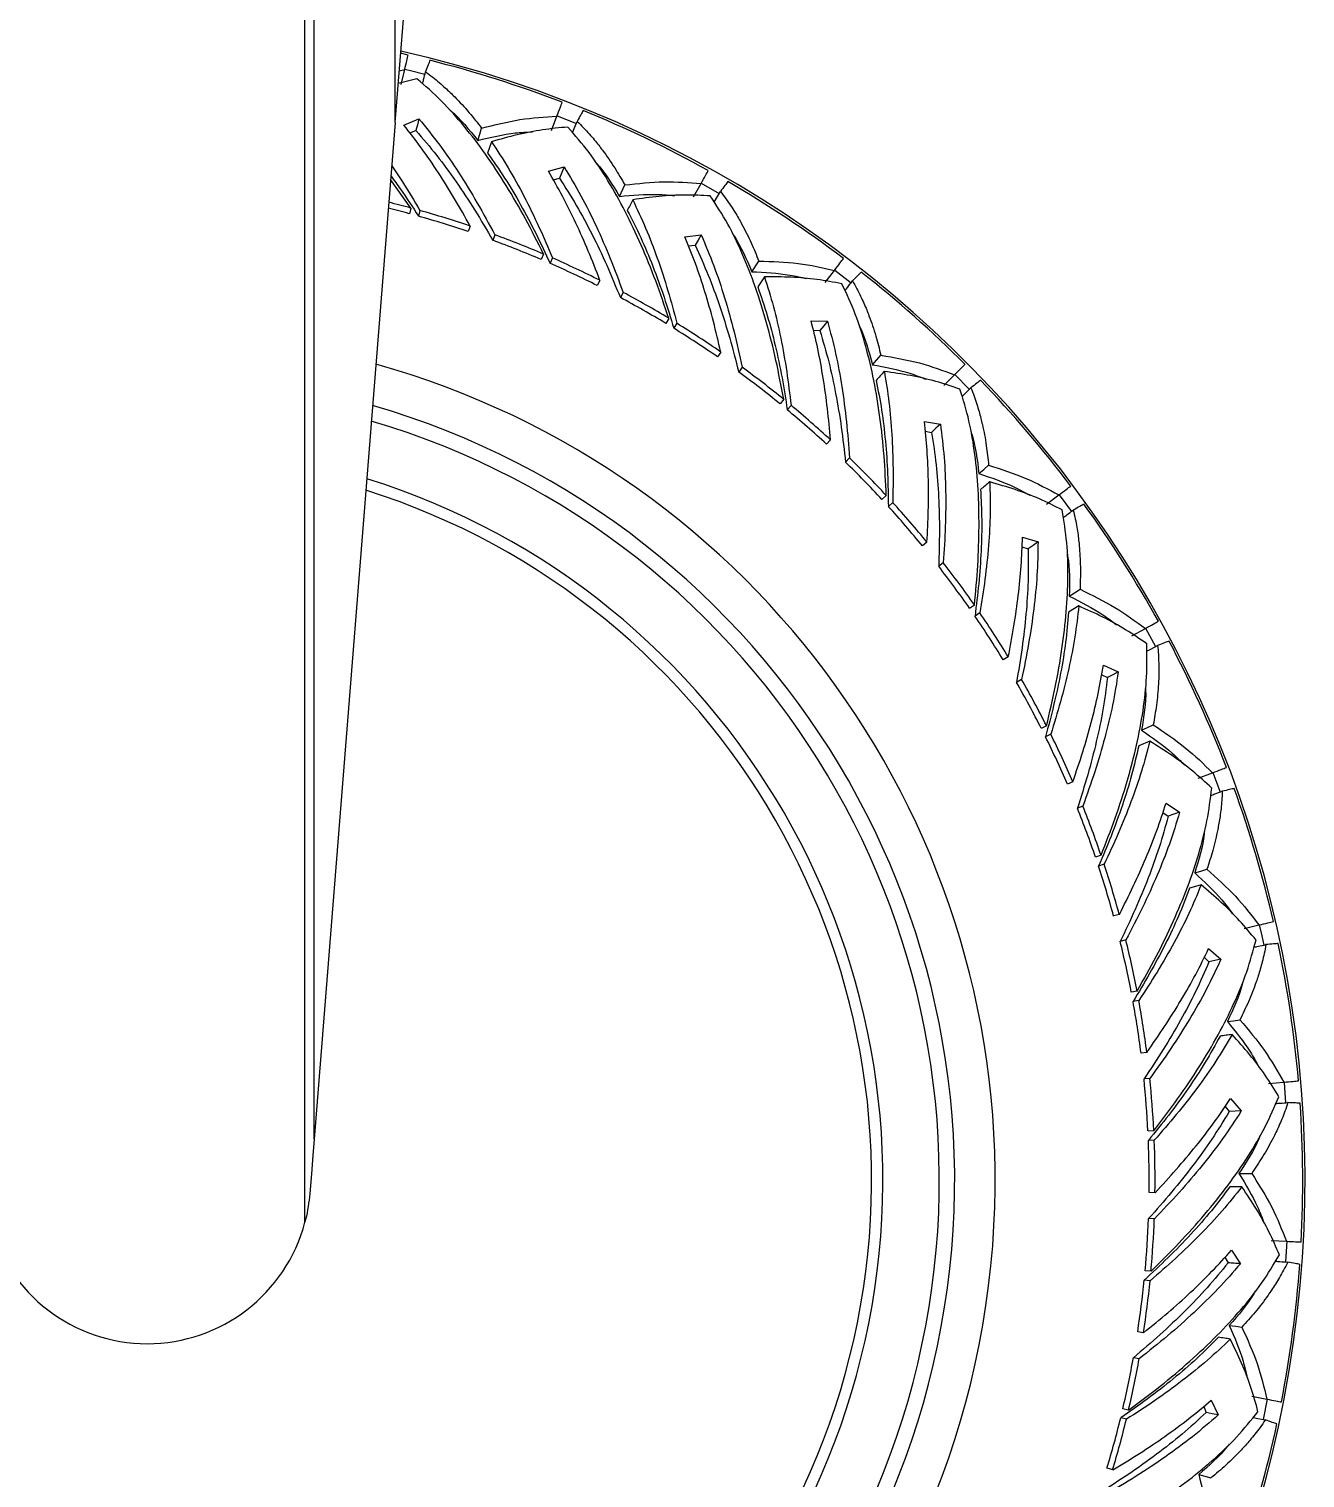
# Model space of a CAD drawing. Header units: millimetres. Extents: x 0 to 597, y 0 to 420.
# Drawn here: x 330.7 to 343.74, y 248.71 to 263.53 of the extents above; entities that cross this region are included whole.
import ezdxf

# ---------------------------------------------------------------- set-up
doc = ezdxf.new("R2010")
doc.units = ezdxf.units.MM

msp = doc.modelspace()

# ---------------------------------------------------------------- linework, layer by layer
at = {"color": 7, "linetype": 'Continuous', "lineweight": 25}
for p, q in [((333.519, 251.329), (333.519, 265.421)), ((333.613, 252.179), (333.613, 265.421)), ((334.441, 262.571), (334.441, 265.421)), ((334.441, 262.571), (334.535, 263.755)), ((334.573, 263.261), (334.497, 263.279)), ((334.483, 263.099), (334.539, 263.113)), ((334.504, 262.961), (334.539, 263.113)), ((334.664, 263.018), (334.473, 262.969)), ((336.038, 262.49), (336.094, 262.636)), ((336.096, 262.639), (336.293, 262.561)), ((334.441, 262.571), (333.613, 252.179)), ((334.53, 262.545), (334.684, 262.61)), ((334.591, 262.465), (334.653, 262.489)), ((336.007, 262.075), (336.168, 262.118)), ((334.601, 261.697), (334.395, 261.99)), ((336.056, 261.987), (336.12, 262.003)), ((336.733, 261.816), (336.789, 261.933)), ((337.492, 261.811), (337.568, 261.947)), ((337.57, 261.951), (337.754, 261.846)), ((334.601, 261.697), (334.586, 261.639)), ((334.695, 261.671), (334.679, 261.614)), ((335.208, 261.513), (335.188, 261.456)), ((335.46, 261.423), (335.44, 261.367)), ((337.403, 261.404), (337.568, 261.424)), ((337.44, 261.31), (337.506, 261.317)), ((335.959, 261.225), (335.935, 261.17)), ((336.048, 261.187), (336.024, 261.132)), ((338.086, 261.046), (338.158, 261.155)), ((338.837, 260.936), (338.931, 261.06)), ((338.934, 261.063), (339.102, 260.934)), ((336.533, 260.958), (336.507, 260.905)), ((336.772, 260.835), (336.743, 260.782)), ((337.238, 260.569), (337.207, 260.518)), ((337.321, 260.519), (337.289, 260.468)), ((338.692, 260.545), (338.859, 260.542)), ((338.716, 260.448), (338.782, 260.444)), ((337.769, 260.225), (337.735, 260.176)), ((339.319, 260.096), (339.405, 260.193)), ((337.988, 260.07), (337.953, 260.021)), ((340.048, 259.882), (340.158, 259.992)), ((340.161, 259.995), (340.309, 259.844)), ((338.413, 259.742), (338.375, 259.695)), ((338.488, 259.68), (338.449, 259.634)), ((339.85, 259.515), (340.014, 259.489)), ((339.859, 259.415), (339.924, 259.403)), ((338.891, 259.327), (338.851, 259.283)), ((339.086, 259.142), (339.044, 259.099)), ((339.461, 258.759), (339.417, 258.718)), ((339.527, 258.687), (339.482, 258.647)), ((341.099, 258.67), (341.224, 258.764)), ((341.227, 258.766), (341.353, 258.596)), ((339.877, 258.281), (339.831, 258.243)), ((340.848, 258.234), (340.911, 258.213)), ((340.853, 258.334), (341.012, 258.285)), ((340.044, 258.071), (339.997, 258.035)), ((340.362, 257.639), (340.313, 257.605)), ((341.429, 257.629), (341.324, 257.565)), ((340.417, 257.559), (340.368, 257.526)), ((341.972, 257.323), (342.109, 257.399)), ((342.112, 257.401), (342.213, 257.214)), ((340.708, 257.108), (340.657, 257.077)), ((341.681, 257.025), (341.832, 256.955)), ((340.844, 256.878), (340.792, 256.848)), ((341.663, 256.927), (341.722, 256.897)), ((341.099, 256.405), (341.045, 256.378)), ((341.142, 256.319), (341.089, 256.292)), ((342.154, 256.247), (342.041, 256.198)), ((341.367, 255.832), (341.312, 255.808)), ((342.65, 255.868), (342.795, 255.924)), ((341.47, 255.584), (341.415, 255.562)), ((342.32, 255.614), (342.459, 255.523)), ((342.288, 255.519), (342.342, 255.481)), ((341.657, 255.081), (341.6, 255.062)), ((341.688, 254.989), (341.631, 254.97)), ((341.843, 254.475), (341.785, 254.46)), ((343.118, 254.333), (343.27, 254.368)), ((341.91, 254.216), (341.852, 254.201)), ((342.755, 254.127), (342.881, 254.018)), ((342.711, 254.038), (342.759, 253.993)), ((342.025, 253.692), (341.966, 253.68)), ((342.043, 253.596), (341.984, 253.586)), ((342.125, 253.066), (342.065, 253.059)), ((342.155, 252.8), (342.096, 252.794)), ((343.367, 252.748), (343.523, 252.762)), ((342.98, 252.594), (343.089, 252.468)), ((342.923, 252.512), (342.965, 252.46)), ((342.196, 252.265), (342.136, 252.262)), ((342.2, 252.168), (342.14, 252.165)), ((343.066, 251.828), (343.196, 251.829)), ((343.095, 251.691), (342.972, 251.692)), ((342.208, 251.631), (342.148, 251.632)), ((342.201, 251.363), (342.141, 251.366)), ((343.394, 251.144), (343.55, 251.135)), ((343.554, 251.135), (343.541, 250.923)), ((342.921, 250.971), (342.956, 250.915)), ((342.989, 251.045), (343.08, 250.905)), ((342.167, 250.828), (342.107, 250.833)), ((342.158, 250.731), (342.098, 250.737)), ((342.09, 250.199), (342.031, 250.208)), ((342.046, 249.934), (341.988, 249.945)), ((342.783, 249.51), (342.853, 249.359)), ((343.197, 249.551), (343.351, 249.521)), ((343.354, 249.52), (343.312, 249.313)), ((341.915, 249.315), (341.857, 249.329)), ((341.938, 249.409), (341.88, 249.423)), ((342.705, 249.446), (342.731, 249.385)), ((341.775, 248.797), (341.717, 248.814))]:
    msp.add_line(p, q, dxfattribs=at)
at = {"color": 7, "linetype": 'Continuous', "lineweight": 25, "flags": 128}
for points in [[(334.54, 263.116), (334.597, 263.103), (334.746, 263.067)], [(334.684, 262.61), (334.669, 262.549), (334.653, 262.489)], [(335.285, 262.389), (335.305, 262.451), (335.325, 262.513)], [(336.254, 262.466), (336.272, 262.51), (336.301, 262.583)], [(335.425, 262.375), (335.406, 262.317), (335.386, 262.258)], [(336.168, 262.118), (336.144, 262.06), (336.12, 262.003)], [(337.702, 261.757), (337.726, 261.797), (337.766, 261.866)], [(337.568, 261.424), (337.537, 261.37), (337.506, 261.317)], [(338.216, 260.994), (338.181, 260.943), (338.147, 260.892)], [(338.859, 260.542), (338.821, 260.493), (338.782, 260.444)], [(340.235, 259.772), (340.269, 259.805), (340.326, 259.86)], [(340.014, 259.489), (339.969, 259.446), (339.924, 259.403)], [(340.408, 258.983), (340.457, 259.025), (340.507, 259.068)], [(341.012, 258.285), (340.961, 258.249), (340.911, 258.213)], [(341.331, 257.73), (341.386, 257.765), (341.441, 257.8)], [(342.122, 257.166), (342.164, 257.188), (342.234, 257.225)], [(341.832, 256.955), (341.777, 256.926), (341.722, 256.897)], [(342.071, 256.36), (342.13, 256.387), (342.19, 256.414)], [(342.799, 255.926), (342.86, 255.762), (342.873, 255.727)], [(342.459, 255.523), (342.401, 255.502), (342.342, 255.481)], [(342.613, 254.901), (342.676, 254.919), (342.738, 254.938)], [(342.679, 254.777), (342.62, 254.761), (342.561, 254.744)], [(343.273, 254.369), (343.299, 254.256), (343.319, 254.162)], [(342.881, 254.018), (342.82, 254.005), (342.759, 253.993)], [(342.947, 253.38), (343.011, 253.39), (343.076, 253.399)], [(343.527, 252.762), (343.532, 252.704), (343.543, 252.551)], [(343.089, 252.468), (343.027, 252.464), (342.965, 252.46)], [(333.613, 252.179), (333.6, 252.01), (333.585, 251.824), (333.569, 251.622)], [(342.967, 250.275), (343.032, 250.266), (343.096, 250.257)], [(342.853, 249.359), (342.792, 249.372), (342.731, 249.385)], [(343.211, 249.334), (343.257, 249.324), (343.334, 249.308)], [(342.654, 248.75), (342.716, 248.732), (342.779, 248.715)]]:
    msp.add_lwpolyline(points, dxfattribs=at)
at = {"color": 7, "linetype": 'Continuous', "lineweight": 25}
for radius, start, end in [(11.833, 176.9553, 77.3499), (11.811, 68.9553, 75.8443), (11.811, 60.9553, 67.8443), (11.811, 52.9553, 59.8443), (10.301, 74.8395, 76.1355), (10.241, 74.8395, 76.0806), (10.241, 71.3153, 74.2991), (10.301, 71.3153, 74.2991), (10.241, 66.8395, 69.8234), (10.301, 66.8395, 69.8234), (10.301, 63.3153, 66.2991), (10.241, 63.3153, 66.2991), (11.811, 44.9553, 51.8443), (10.241, 58.8395, 61.8234), (10.301, 58.8395, 61.8234), (10.241, 55.3153, 58.2991), (10.301, 55.3153, 58.2991), (8.667, 105.6409, 356.9553), (8.667, 356.9553, 74.3591), (10.241, 50.8395, 53.8234), (10.301, 50.8395, 53.8234), (11.811, 36.9553, 43.8443), (8.252, 176.9553, 73.794), (10.301, 47.3153, 50.2991), (10.241, 47.3153, 50.2991), (8.095, 176.9553, 73.565), (10.241, 42.8395, 45.8234), (10.301, 42.8395, 45.8234), (7.518, 176.9553, 72.6384), (7.403, 176.9553, 72.4351), (10.241, 39.3153, 42.2991), (10.301, 39.3153, 42.2991), (11.811, 28.9553, 35.8443), (10.301, 34.8395, 37.8234), (10.241, 34.8395, 37.8234), (10.241, 31.3153, 34.2991), (10.301, 31.3153, 34.2991), (11.811, 20.9553, 27.8443), (10.301, 26.8395, 29.8234), (10.241, 26.8395, 29.8234), (10.241, 23.3153, 26.2991), (10.301, 23.3153, 26.2991), (11.811, 12.9553, 19.8443), (10.241, 18.8395, 21.8234), (10.301, 18.8395, 21.8234), (10.241, 15.3153, 18.2991), (10.301, 15.3153, 18.2991), (10.241, 10.8395, 13.8234), (10.301, 10.8395, 13.8234), (11.811, 4.9553, 11.8443), (10.301, 7.3153, 10.2991), (10.241, 7.3153, 10.2991), (10.241, 2.8395, 5.8234), (10.301, 2.8395, 5.8234), (11.811, 356.9553, 3.8443), (10.241, 359.3153, 2.2991), (10.301, 359.3153, 2.2991), (1.667, 194.7911, 345.2089), (10.241, 354.8395, 357.8234), (10.301, 354.8395, 357.8234), (11.811, 348.9553, 355.8443), (10.241, 351.3153, 354.2991), (10.301, 351.3153, 354.2991), (10.241, 346.8395, 349.8234), (10.301, 346.8395, 349.8234), (10.241, 343.3153, 346.2991), (10.301, 343.3153, 346.2991), (11.811, 340.9553, 347.8443)]:
    msp.add_arc((331.907, 251.755), radius, start, end, dxfattribs=at)
for points, knots in [([(334.539, 263.113), (334.547, 263.146), (334.562, 263.211), (334.57, 263.245), (334.573, 263.261)], [0, 0, 0, 0, 0.498256, 1, 1, 1, 1]), ([(334.721, 262.967), (334.725, 262.982), (334.735, 263.023), (334.745, 263.063), (334.752, 263.089)], [0, 0, 0, 0, 0.372277, 1, 1, 1, 1]), ([(334.796, 263.207), (334.791, 263.194), (334.781, 263.166), (334.761, 263.115), (334.752, 263.089)], [0, 0, 0, 0, 0.500367, 1, 1, 1, 1]), ([(334.752, 263.089), (334.776, 263.071), (334.824, 263.036), (334.89, 262.981), (334.949, 262.929), (335.002, 262.88), (335.086, 262.798), (335.194, 262.68), (335.283, 262.567), (335.325, 262.513)], [0, 0, 0, 0, 0.120103, 0.230145, 0.330171, 0.420241, 0.5004, 0.764722, 1, 1, 1, 1]), ([(335.959, 261.225), (335.898, 261.347), (335.775, 261.59), (335.577, 261.932), (335.368, 262.25), (335.148, 262.538), (334.915, 262.801), (334.749, 262.945), (334.664, 263.018)], [0, 0, 0, 0, 0.166039, 0.333055, 0.499182, 0.663302, 0.828993, 1, 1, 1, 1]), ([(334.987, 262.711), (334.994, 262.705), (335.102, 262.618), (335.197, 262.499), (335.285, 262.389)], [0, 0, 0, 0, 0.073594, 1, 1, 1, 1]), ([(335.325, 262.513), (335.457, 262.547), (335.721, 262.614), (335.97, 262.629), (336.094, 262.636)], [0, 0, 0, 0, 0.499576, 1, 1, 1, 1]), ([(336.094, 262.636), (336.106, 262.667), (336.131, 262.73), (336.143, 262.762), (336.149, 262.778)], [0, 0, 0, 0, 0.498256, 1, 1, 1, 1]), ([(336.362, 262.694), (336.355, 262.681), (336.341, 262.655), (336.314, 262.607), (336.301, 262.583)], [0, 0, 0, 0, 0.5003694, 1, 1, 1, 1]), ([(335.208, 261.513), (335.155, 261.607), (335.05, 261.795), (334.884, 262.061), (334.711, 262.314), (334.591, 262.468), (334.53, 262.545)], [0, 0, 0, 0, 0.249912, 0.499813, 0.749989, 1, 1, 1, 1]), ([(334.653, 262.489), (334.725, 262.406), (334.866, 262.242), (335.066, 261.967), (335.257, 261.678), (335.379, 261.471), (335.44, 261.367)], [0, 0, 0, 0, 0.255035, 0.499995, 0.749998, 1, 1, 1, 1]), ([(334.684, 262.61), (334.755, 262.522), (334.896, 262.349), (335.094, 262.058), (335.282, 261.752), (335.401, 261.533), (335.46, 261.423)], [0, 0, 0, 0, 0.255314, 0.500298, 0.75016, 1, 1, 1, 1]), ([(336.205, 262.525), (336.12, 262.517), (335.951, 262.501), (335.69, 262.45), (335.513, 262.4), (335.425, 262.375)], [0, 0, 0, 0, 0.339376, 0.672332, 1, 1, 1, 1]), ([(337.238, 260.569), (337.194, 260.698), (337.107, 260.956), (336.958, 261.322), (336.795, 261.666), (336.618, 261.982), (336.424, 262.275), (336.279, 262.441), (336.205, 262.525)], [0, 0, 0, 0, 0.16604, 0.333057, 0.499186, 0.663302, 0.828996, 1, 1, 1, 1]), ([(336.301, 262.583), (336.323, 262.561), (336.365, 262.52), (336.423, 262.457), (336.475, 262.397), (336.52, 262.341), (336.591, 262.248), (336.683, 262.116), (336.755, 261.992), (336.789, 261.933)], [0, 0, 0, 0, 0.120104, 0.230143, 0.330168, 0.420237, 0.500398, 0.764722, 1, 1, 1, 1]), ([(335.285, 262.389), (335.415, 262.42), (335.606, 262.465), (335.787, 262.474), (335.845, 262.476)], [0, 0, 0, 0, 0.677839, 1, 1, 1, 1]), ([(335.425, 262.375), (335.483, 262.287), (335.599, 262.112), (335.76, 261.818), (335.911, 261.511), (336.003, 261.293), (336.048, 261.187)], [0, 0, 0, 0, 0.250631, 0.500169, 0.755313, 1, 1, 1, 1]), ([(335.386, 262.258), (335.445, 262.175), (335.562, 262.008), (335.726, 261.73), (335.881, 261.439), (335.977, 261.233), (336.024, 261.132)], [0, 0, 0, 0, 0.250447, 0.499999, 0.755256, 1, 1, 1, 1]), ([(334.406, 262.128), (334.442, 262.075), (334.542, 261.929), (334.636, 261.771), (334.695, 261.671)], [0, 0, 0, 0, 0.3685591, 1, 1, 1, 1]), ([(336.533, 260.958), (336.495, 261.059), (336.417, 261.26), (336.289, 261.546), (336.154, 261.821), (336.056, 261.99), (336.007, 262.075)], [0, 0, 0, 0, 0.249918, 0.499812, 0.749984, 1, 1, 1, 1]), ([(336.168, 262.118), (336.226, 262.02), (336.341, 261.83), (336.497, 261.514), (336.641, 261.185), (336.728, 260.952), (336.772, 260.835)], [0, 0, 0, 0, 0.2553156, 0.5003048, 0.7501637, 1, 1, 1, 1]), ([(336.481, 262.176), (336.488, 262.169), (336.582, 262.068), (336.66, 261.937), (336.733, 261.816)], [0, 0, 0, 0, 0.073594, 1, 1, 1, 1]), ([(337.568, 261.947), (337.584, 261.977), (337.617, 262.036), (337.634, 262.066), (337.642, 262.081)], [0, 0, 0, 0, 0.498252, 1, 1, 1, 1]), ([(334.397, 262.027), (334.43, 261.982), (334.527, 261.85), (334.619, 261.708), (334.679, 261.614)], [0, 0, 0, 0, 0.341851, 1, 1, 1, 1]), ([(336.12, 262.003), (336.18, 261.91), (336.296, 261.728), (336.456, 261.428), (336.606, 261.115), (336.697, 260.893), (336.743, 260.782)], [0, 0, 0, 0, 0.255034, 0.499996, 0.750002, 1, 1, 1, 1]), ([(336.789, 261.933), (336.924, 261.948), (337.196, 261.977), (337.444, 261.957), (337.568, 261.947)], [0, 0, 0, 0, 0.499577, 1, 1, 1, 1]), ([(337.841, 261.967), (337.832, 261.956), (337.815, 261.932), (337.782, 261.888), (337.766, 261.866)], [0, 0, 0, 0, 0.50037, 1, 1, 1, 1]), ([(336.733, 261.816), (336.865, 261.828), (337.061, 261.846), (337.241, 261.829), (337.298, 261.824)], [0, 0, 0, 0, 0.677839, 1, 1, 1, 1]), ([(336.869, 261.782), (336.86, 261.764), (336.842, 261.727), (336.823, 261.69), (336.814, 261.672)], [0, 0, 0, 0, 0.500016, 1, 1, 1, 1]), ([(337.662, 261.822), (337.576, 261.826), (337.407, 261.834), (337.141, 261.82), (336.959, 261.795), (336.869, 261.782)], [0, 0, 0, 0, 0.339376, 0.672336, 1, 1, 1, 1]), ([(336.869, 261.782), (336.914, 261.687), (337.004, 261.497), (337.123, 261.184), (337.23, 260.859), (337.291, 260.631), (337.321, 260.519)], [0, 0, 0, 0, 0.250638, 0.500168, 0.755313, 1, 1, 1, 1]), ([(338.413, 259.742), (338.387, 259.875), (338.337, 260.143), (338.24, 260.526), (338.127, 260.889), (337.995, 261.227), (337.844, 261.544), (337.723, 261.728), (337.662, 261.822)], [0, 0, 0, 0, 0.166038, 0.333058, 0.499182, 0.663301, 0.828994, 1, 1, 1, 1]), ([(337.766, 261.866), (337.784, 261.842), (337.82, 261.795), (337.869, 261.724), (337.912, 261.658), (337.949, 261.596), (338.006, 261.494), (338.078, 261.351), (338.133, 261.218), (338.158, 261.155)], [0, 0, 0, 0, 0.120104, 0.230142, 0.330171, 0.420236, 0.500398, 0.764728, 1, 1, 1, 1]), ([(336.814, 261.672), (336.861, 261.581), (336.954, 261.4), (337.077, 261.102), (337.19, 260.792), (337.257, 260.574), (337.289, 260.468)], [0, 0, 0, 0, 0.250455, 0.500004, 0.75526, 1, 1, 1, 1]), ([(337.769, 260.225), (337.745, 260.33), (337.696, 260.54), (337.609, 260.841), (337.513, 261.132), (337.44, 261.313), (337.403, 261.404)], [0, 0, 0, 0, 0.249913, 0.499816, 0.749981, 1, 1, 1, 1]), ([(337.506, 261.317), (337.552, 261.217), (337.642, 261.02), (337.758, 260.701), (337.863, 260.37), (337.923, 260.138), (337.953, 260.021)], [0, 0, 0, 0, 0.255039, 0.499997, 0.749996, 1, 1, 1, 1]), ([(337.568, 261.424), (337.613, 261.319), (337.7, 261.115), (337.81, 260.781), (337.908, 260.435), (337.961, 260.191), (337.988, 260.07)], [0, 0, 0, 0, 0.255316, 0.500299, 0.750156, 1, 1, 1, 1]), ([(337.887, 261.438), (337.893, 261.43), (337.972, 261.316), (338.031, 261.176), (338.086, 261.046)], [0, 0, 0, 0, 0.073604, 1, 1, 1, 1]), ([(338.158, 261.155), (338.294, 261.15), (338.567, 261.142), (338.81, 261.088), (338.931, 261.06)], [0, 0, 0, 0, 0.499577, 1, 1, 1, 1]), ([(338.931, 261.06), (338.952, 261.087), (338.992, 261.141), (339.013, 261.168), (339.023, 261.182)], [0, 0, 0, 0, 0.498253, 1, 1, 1, 1]), ([(338.086, 261.046), (338.219, 261.04), (338.415, 261.03), (338.591, 260.989), (338.647, 260.976)], [0, 0, 0, 0, 0.677838, 1, 1, 1, 1]), ([(339.205, 261.042), (339.194, 261.032), (339.174, 261.011), (339.135, 260.972), (339.116, 260.952)], [0, 0, 0, 0, 0.500371, 1, 1, 1, 1]), ([(338.147, 260.892), (338.18, 260.796), (338.247, 260.604), (338.328, 260.291), (338.397, 259.968), (338.432, 259.744), (338.449, 259.634)], [0, 0, 0, 0, 0.250448, 0.499991, 0.755246, 1, 1, 1, 1]), ([(338.216, 260.994), (338.248, 260.894), (338.311, 260.693), (338.385, 260.367), (338.445, 260.03), (338.474, 259.795), (338.488, 259.68)], [0, 0, 0, 0, 0.250634, 0.500179, 0.755309, 1, 1, 1, 1]), ([(339.007, 260.923), (338.923, 260.939), (338.756, 260.971), (338.491, 260.993), (338.307, 260.994), (338.216, 260.994)], [0, 0, 0, 0, 0.339375, 0.672334, 1, 1, 1, 1]), ([(339.461, 258.759), (339.454, 258.895), (339.442, 259.167), (339.399, 259.559), (339.338, 259.935), (339.254, 260.288), (339.148, 260.622), (339.055, 260.822), (339.007, 260.923)], [0, 0, 0, 0, 0.166041, 0.333058, 0.499184, 0.663301, 0.828995, 1, 1, 1, 1]), ([(339.038, 260.853), (339.048, 260.865), (339.074, 260.898), (339.1, 260.931), (339.116, 260.952)], [0, 0, 0, 0, 0.372282, 1, 1, 1, 1]), ([(339.116, 260.952), (339.131, 260.926), (339.16, 260.874), (339.198, 260.798), (339.231, 260.726), (339.26, 260.659), (339.302, 260.55), (339.354, 260.399), (339.389, 260.259), (339.405, 260.193)], [0, 0, 0, 0, 0.120104, 0.230143, 0.330177, 0.420243, 0.500397, 0.764728, 1, 1, 1, 1]), ([(338.891, 259.327), (338.881, 259.434), (338.862, 259.649), (338.818, 259.959), (338.764, 260.261), (338.716, 260.45), (338.692, 260.545)], [0, 0, 0, 0, 0.249916, 0.499815, 0.74998, 1, 1, 1, 1]), ([(338.782, 260.444), (338.814, 260.339), (338.875, 260.132), (338.946, 259.8), (339.004, 259.458), (339.031, 259.219), (339.044, 259.099)], [0, 0, 0, 0, 0.255035, 0.49999, 0.749996, 1, 1, 1, 1]), ([(338.859, 260.542), (338.889, 260.432), (338.946, 260.217), (339.009, 259.871), (339.057, 259.515), (339.076, 259.267), (339.086, 259.142)], [0, 0, 0, 0, 0.255312, 0.5003, 0.75016, 1, 1, 1, 1]), ([(339.177, 260.511), (339.181, 260.502), (339.244, 260.379), (339.283, 260.232), (339.319, 260.096)], [0, 0, 0, 0, 0.073592, 1, 1, 1, 1]), ([(339.405, 260.193), (339.54, 260.17), (339.808, 260.123), (340.042, 260.036), (340.158, 259.992)], [0, 0, 0, 0, 0.4995793, 1, 1, 1, 1]), ([(339.319, 260.096), (339.45, 260.071), (339.643, 260.034), (339.811, 259.969), (339.865, 259.948)], [0, 0, 0, 0, 0.677839, 1, 1, 1, 1]), ([(339.441, 260.026), (339.427, 260.011), (339.399, 259.981), (339.371, 259.95), (339.358, 259.935)], [0, 0, 0, 0, 0.5000091, 1, 1, 1, 1]), ([(339.441, 260.026), (339.458, 259.922), (339.492, 259.715), (339.52, 259.381), (339.533, 259.039), (339.529, 258.803), (339.527, 258.687)], [0, 0, 0, 0, 0.250641, 0.500175, 0.755311, 1, 1, 1, 1]), ([(340.214, 259.846), (340.133, 259.873), (339.972, 259.928), (339.713, 259.987), (339.531, 260.013), (339.441, 260.026)], [0, 0, 0, 0, 0.339374, 0.672334, 1, 1, 1, 1]), ([(340.158, 259.992), (340.182, 260.016), (340.23, 260.064), (340.254, 260.088), (340.266, 260.1)], [0, 0, 0, 0, 0.498254, 1, 1, 1, 1]), ([(339.358, 259.935), (339.377, 259.835), (339.417, 259.635), (339.454, 259.314), (339.477, 258.985), (339.48, 258.758), (339.482, 258.647)], [0, 0, 0, 0, 0.250453, 0.499997, 0.755252, 1, 1, 1, 1]), ([(340.362, 257.639), (340.375, 257.775), (340.4, 258.046), (340.412, 258.441), (340.404, 258.821), (340.37, 259.182), (340.312, 259.528), (340.247, 259.739), (340.214, 259.846)], [0, 0, 0, 0, 0.166042, 0.333057, 0.499186, 0.663303, 0.828995, 1, 1, 1, 1]), ([(340.426, 259.936), (340.415, 259.927), (340.391, 259.91), (340.348, 259.876), (340.326, 259.86)], [0, 0, 0, 0, 0.500372, 1, 1, 1, 1]), ([(340.326, 259.86), (340.337, 259.831), (340.359, 259.776), (340.386, 259.695), (340.409, 259.619), (340.427, 259.55), (340.455, 259.435), (340.485, 259.278), (340.5, 259.135), (340.507, 259.068)], [0, 0, 0, 0, 0.1201038, 0.2301435, 0.3301748, 0.4202364, 0.500405, 0.7647215, 1, 1, 1, 1]), ([(339.877, 258.281), (339.882, 258.389), (339.893, 258.604), (339.893, 258.918), (339.881, 259.224), (339.86, 259.418), (339.85, 259.515)], [0, 0, 0, 0, 0.249923, 0.499821, 0.74999, 1, 1, 1, 1]), ([(339.924, 259.403), (339.941, 259.294), (339.974, 259.081), (339.998, 258.742), (340.007, 258.395), (340, 258.155), (339.997, 258.035)], [0, 0, 0, 0, 0.255039, 0.499998, 0.75, 1, 1, 1, 1]), ([(340.014, 259.489), (340.028, 259.376), (340.056, 259.155), (340.07, 258.804), (340.068, 258.445), (340.052, 258.196), (340.044, 258.071)], [0, 0, 0, 0, 0.255317, 0.5003, 0.750157, 1, 1, 1, 1]), ([(340.325, 259.415), (340.328, 259.405), (340.373, 259.274), (340.391, 259.123), (340.408, 258.983)], [0, 0, 0, 0, 0.07359, 1, 1, 1, 1]), ([(340.408, 258.983), (340.534, 258.94), (340.72, 258.877), (340.877, 258.789), (340.928, 258.761)], [0, 0, 0, 0, 0.677837, 1, 1, 1, 1]), ([(340.507, 259.068), (340.637, 259.026), (340.896, 258.942), (341.115, 258.823), (341.224, 258.764)], [0, 0, 0, 0, 0.499579, 1, 1, 1, 1]), ([(340.424, 258.819), (340.429, 258.717), (340.44, 258.514), (340.432, 258.191), (340.409, 257.862), (340.381, 257.636), (340.368, 257.526)], [0, 0, 0, 0, 0.250453, 0.499997, 0.755251, 1, 1, 1, 1]), ([(340.518, 258.897), (340.521, 258.792), (340.527, 258.582), (340.508, 258.248), (340.473, 257.907), (340.436, 257.674), (340.417, 257.559)], [0, 0, 0, 0, 0.250636, 0.500178, 0.755307, 1, 1, 1, 1]), ([(340.518, 258.897), (340.503, 258.884), (340.471, 258.858), (340.439, 258.832), (340.424, 258.819)], [0, 0, 0, 0, 0.500009, 1, 1, 1, 1]), ([(341.259, 258.611), (341.183, 258.65), (341.031, 258.726), (340.783, 258.821), (340.606, 258.872), (340.518, 258.897)], [0, 0, 0, 0, 0.339376, 0.672334, 1, 1, 1, 1]), ([(341.224, 258.764), (341.251, 258.784), (341.305, 258.825), (341.332, 258.845), (341.346, 258.855)], [0, 0, 0, 0, 0.498256, 1, 1, 1, 1]), ([(341.482, 258.671), (341.469, 258.664), (341.444, 258.65), (341.396, 258.623), (341.372, 258.609)], [0, 0, 0, 0, 0.500368, 1, 1, 1, 1]), ([(341.099, 256.405), (341.13, 256.538), (341.193, 256.803), (341.26, 257.192), (341.305, 257.57), (341.322, 257.932), (341.312, 258.283), (341.277, 258.5), (341.259, 258.611)], [0, 0, 0, 0, 0.16604, 0.333057, 0.499187, 0.663302, 0.828992, 1, 1, 1, 1]), ([(341.27, 258.535), (341.282, 258.544), (341.316, 258.569), (341.35, 258.594), (341.372, 258.609)], [0, 0, 0, 0, 0.372353, 1, 1, 1, 1]), ([(341.372, 258.609), (341.379, 258.579), (341.393, 258.522), (341.409, 258.438), (341.421, 258.36), (341.429, 258.288), (341.44, 258.171), (341.448, 258.011), (341.443, 257.867), (341.441, 257.8)], [0, 0, 0, 0, 0.120098, 0.230143, 0.330167, 0.420238, 0.500402, 0.764723, 1, 1, 1, 1]), ([(340.708, 257.108), (340.728, 257.214), (340.768, 257.426), (340.812, 257.737), (340.843, 258.041), (340.849, 258.237), (340.853, 258.334)], [0, 0, 0, 0, 0.2499163, 0.4998225, 0.7499856, 1, 1, 1, 1]), ([(340.911, 258.213), (340.912, 258.103), (340.915, 257.887), (340.891, 257.548), (340.852, 257.203), (340.812, 256.966), (340.792, 256.848)], [0, 0, 0, 0, 0.255035, 0.499993, 0.750002, 1, 1, 1, 1]), ([(341.012, 258.285), (341.01, 258.172), (341.006, 257.949), (340.971, 257.599), (340.919, 257.244), (340.869, 257), (340.844, 256.878)], [0, 0, 0, 0, 0.2553162, 0.5003019, 0.7501564, 1, 1, 1, 1]), ([(341.309, 258.169), (341.311, 258.159), (341.337, 258.023), (341.334, 257.871), (341.331, 257.73)], [0, 0, 0, 0, 0.073593, 1, 1, 1, 1]), ([(341.441, 257.8), (341.564, 257.74), (341.809, 257.621), (342.009, 257.473), (342.109, 257.399)], [0, 0, 0, 0, 0.4995752, 1, 1, 1, 1]), ([(341.429, 257.629), (341.417, 257.525), (341.393, 257.316), (341.328, 256.987), (341.246, 256.655), (341.176, 256.429), (341.142, 256.319)], [0, 0, 0, 0, 0.250636, 0.500177, 0.755312, 1, 1, 1, 1]), ([(341.331, 257.73), (341.45, 257.67), (341.625, 257.581), (341.769, 257.472), (341.815, 257.437)], [0, 0, 0, 0, 0.677841, 1, 1, 1, 1]), ([(342.123, 257.243), (342.052, 257.292), (341.913, 257.388), (341.68, 257.517), (341.512, 257.592), (341.429, 257.629)], [0, 0, 0, 0, 0.3393765, 0.672336, 1, 1, 1, 1]), ([(341.324, 257.565), (341.315, 257.463), (341.298, 257.26), (341.245, 256.942), (341.176, 256.619), (341.117, 256.399), (341.089, 256.292)], [0, 0, 0, 0, 0.250454, 0.500002, 0.755252, 1, 1, 1, 1]), ([(342.109, 257.399), (342.139, 257.415), (342.198, 257.448), (342.227, 257.464), (342.242, 257.473)], [0, 0, 0, 0, 0.498257, 1, 1, 1, 1]), ([(341.657, 255.081), (341.706, 255.208), (341.805, 255.462), (341.926, 255.837), (342.023, 256.205), (342.09, 256.562), (342.129, 256.91), (342.125, 257.131), (342.123, 257.243)], [0, 0, 0, 0, 0.16604, 0.333055, 0.499184, 0.663299, 0.828993, 1, 1, 1, 1]), ([(342.234, 257.225), (342.237, 257.195), (342.242, 257.136), (342.246, 257.05), (342.247, 256.971), (342.246, 256.899), (342.241, 256.782), (342.226, 256.623), (342.201, 256.481), (342.19, 256.414)], [0, 0, 0, 0, 0.120104, 0.230146, 0.33017, 0.420246, 0.500406, 0.764722, 1, 1, 1, 1]), ([(342.351, 257.271), (342.338, 257.266), (342.311, 257.255), (342.259, 257.235), (342.234, 257.225)], [0, 0, 0, 0, 0.500372, 1, 1, 1, 1]), ([(341.367, 255.832), (341.402, 255.934), (341.472, 256.137), (341.558, 256.439), (341.631, 256.737), (341.664, 256.929), (341.681, 257.025)], [0, 0, 0, 0, 0.249918, 0.499811, 0.749986, 1, 1, 1, 1]), ([(341.722, 256.897), (341.708, 256.788), (341.681, 256.574), (341.61, 256.241), (341.523, 255.905), (341.451, 255.676), (341.415, 255.562)], [0, 0, 0, 0, 0.255035, 0.499996, 0.749999, 1, 1, 1, 1]), ([(341.832, 256.955), (341.815, 256.843), (341.78, 256.623), (341.696, 256.281), (341.596, 255.936), (341.512, 255.701), (341.47, 255.584)], [0, 0, 0, 0, 0.255321, 0.500302, 0.750156, 1, 1, 1, 1]), ([(342.11, 256.798), (342.111, 256.788), (342.118, 256.65), (342.093, 256.499), (342.071, 256.36)], [0, 0, 0, 0, 0.073594, 1, 1, 1, 1]), ([(342.19, 256.414), (342.303, 256.338), (342.529, 256.186), (342.707, 256.012), (342.795, 255.924)], [0, 0, 0, 0, 0.499577, 1, 1, 1, 1]), ([(342.071, 256.36), (342.18, 256.284), (342.342, 256.172), (342.469, 256.044), (342.51, 256.003)], [0, 0, 0, 0, 0.677839, 1, 1, 1, 1]), ([(342.041, 256.198), (342.018, 256.098), (341.973, 255.9), (341.876, 255.592), (341.763, 255.282), (341.674, 255.072), (341.631, 254.97)], [0, 0, 0, 0, 0.250453, 0.500002, 0.755257, 1, 1, 1, 1]), ([(342.154, 256.247), (342.127, 256.145), (342.074, 255.942), (341.964, 255.625), (341.837, 255.308), (341.737, 255.094), (341.688, 254.989)], [0, 0, 0, 0, 0.250635, 0.500169, 0.755306, 1, 1, 1, 1]), ([(342.787, 255.768), (342.724, 255.826), (342.599, 255.941), (342.387, 256.101), (342.231, 256.198), (342.154, 256.247)], [0, 0, 0, 0, 0.339379, 0.672334, 1, 1, 1, 1]), ([(342.795, 255.924), (342.827, 255.936), (342.89, 255.96), (342.922, 255.973), (342.938, 255.979)], [0, 0, 0, 0, 0.498255, 1, 1, 1, 1]), ([(342.025, 253.692), (342.091, 253.81), (342.225, 254.048), (342.397, 254.403), (342.544, 254.754), (342.66, 255.098), (342.747, 255.438), (342.774, 255.656), (342.787, 255.768)], [0, 0, 0, 0, 0.166042, 0.333057, 0.499187, 0.663305, 0.828992, 1, 1, 1, 1]), ([(342.894, 255.735), (342.893, 255.704), (342.891, 255.645), (342.883, 255.56), (342.873, 255.481), (342.861, 255.41), (342.84, 255.295), (342.803, 255.139), (342.759, 255.002), (342.738, 254.938)], [0, 0, 0, 0, 0.120106, 0.230145, 0.330169, 0.420242, 0.500403, 0.764729, 1, 1, 1, 1]), ([(342.776, 255.692), (342.791, 255.697), (342.83, 255.712), (342.87, 255.726), (342.894, 255.735)], [0, 0, 0, 0, 0.37235, 1, 1, 1, 1]), ([(343.017, 255.764), (343.003, 255.761), (342.975, 255.754), (342.921, 255.741), (342.894, 255.735)], [0, 0, 0, 0, 0.5003704, 1, 1, 1, 1]), ([(341.843, 254.475), (341.891, 254.571), (341.988, 254.764), (342.116, 255.05), (342.23, 255.335), (342.29, 255.521), (342.32, 255.614)], [0, 0, 0, 0, 0.249912, 0.49982, 0.749987, 1, 1, 1, 1]), ([(342.459, 255.523), (342.426, 255.414), (342.361, 255.201), (342.231, 254.875), (342.083, 254.547), (341.968, 254.326), (341.91, 254.216)], [0, 0, 0, 0, 0.255314, 0.5002978, 0.7501601, 1, 1, 1, 1]), ([(342.342, 255.481), (342.313, 255.375), (342.256, 255.167), (342.14, 254.847), (342.008, 254.527), (341.904, 254.31), (341.852, 254.201)], [0, 0, 0, 0, 0.255032, 0.499997, 0.749997, 1, 1, 1, 1]), ([(342.713, 255.329), (342.712, 255.319), (342.7, 255.181), (342.655, 255.036), (342.613, 254.901)], [0, 0, 0, 0, 0.073581, 1, 1, 1, 1]), ([(342.738, 254.938), (342.839, 254.847), (343.043, 254.665), (343.194, 254.467), (343.27, 254.368)], [0, 0, 0, 0, 0.499575, 1, 1, 1, 1]), ([(342.613, 254.901), (342.711, 254.81), (342.855, 254.677), (342.963, 254.533), (342.998, 254.486)], [0, 0, 0, 0, 0.67784, 1, 1, 1, 1]), ([(342.561, 254.744), (342.524, 254.649), (342.452, 254.459), (342.313, 254.167), (342.158, 253.876), (342.041, 253.681), (341.984, 253.586)], [0, 0, 0, 0, 0.2504498, 0.5000016, 0.7552566, 1, 1, 1, 1]), ([(342.679, 254.777), (342.639, 254.68), (342.558, 254.486), (342.405, 254.188), (342.235, 253.891), (342.106, 253.693), (342.043, 253.596)], [0, 0, 0, 0, 0.250639, 0.500172, 0.755314, 1, 1, 1, 1]), ([(343.24, 254.214), (343.185, 254.281), (343.078, 254.412), (342.889, 254.6), (342.749, 254.718), (342.679, 254.777)], [0, 0, 0, 0, 0.339376, 0.672334, 1, 1, 1, 1]), ([(343.27, 254.368), (343.303, 254.376), (343.368, 254.391), (343.402, 254.399), (343.418, 254.403)], [0, 0, 0, 0, 0.498256, 1, 1, 1, 1]), ([(342.196, 252.265), (342.278, 252.373), (342.444, 252.59), (342.663, 252.918), (342.857, 253.245), (343.02, 253.569), (343.154, 253.893), (343.211, 254.106), (343.24, 254.214)], [0, 0, 0, 0, 0.166043, 0.33306, 0.499189, 0.663301, 0.828996, 1, 1, 1, 1]), ([(342.125, 253.066), (342.186, 253.155), (342.309, 253.331), (342.475, 253.598), (342.627, 253.863), (342.713, 254.039), (342.755, 254.127)], [0, 0, 0, 0, 0.249916, 0.49982, 0.749981, 1, 1, 1, 1]), ([(343.342, 254.167), (343.336, 254.137), (343.325, 254.079), (343.305, 253.995), (343.285, 253.919), (343.263, 253.85), (343.226, 253.739), (343.168, 253.59), (343.105, 253.46), (343.076, 253.399)], [0, 0, 0, 0, 0.120096, 0.230139, 0.330173, 0.420245, 0.500398, 0.764723, 1, 1, 1, 1]), ([(343.218, 254.141), (343.233, 254.144), (343.275, 254.153), (343.316, 254.162), (343.342, 254.167)], [0, 0, 0, 0, 0.372354, 1, 1, 1, 1]), ([(343.467, 254.179), (343.453, 254.177), (343.424, 254.175), (343.369, 254.17), (343.342, 254.167)], [0, 0, 0, 0, 0.50037, 1, 1, 1, 1]), ([(342.759, 253.993), (342.716, 253.891), (342.63, 253.693), (342.471, 253.393), (342.295, 253.094), (342.162, 252.894), (342.096, 252.794)], [0, 0, 0, 0, 0.255033, 0.499995, 0.75, 1, 1, 1, 1]), ([(342.881, 254.018), (342.833, 253.915), (342.739, 253.713), (342.565, 253.408), (342.373, 253.104), (342.228, 252.901), (342.155, 252.8)], [0, 0, 0, 0, 0.255319, 0.500305, 0.75016, 1, 1, 1, 1]), ([(343.105, 253.79), (343.103, 253.78), (343.072, 253.646), (343.007, 253.508), (342.947, 253.38)], [0, 0, 0, 0, 0.073593, 1, 1, 1, 1]), ([(342.947, 253.38), (343.031, 253.277), (343.155, 253.125), (343.242, 252.967), (343.27, 252.916)], [0, 0, 0, 0, 0.677833, 1, 1, 1, 1]), ([(343.076, 253.399), (343.163, 253.295), (343.339, 253.087), (343.462, 252.87), (343.523, 252.762)], [0, 0, 0, 0, 0.499579, 1, 1, 1, 1]), ([(342.873, 253.232), (342.824, 253.143), (342.726, 252.965), (342.547, 252.695), (342.354, 252.428), (342.21, 252.252), (342.14, 252.165)], [0, 0, 0, 0, 0.2504468, 0.4999979, 0.7552538, 1, 1, 1, 1]), ([(342.995, 253.249), (342.942, 253.158), (342.835, 252.977), (342.642, 252.703), (342.432, 252.433), (342.276, 252.255), (342.2, 252.168)], [0, 0, 0, 0, 0.250636, 0.500175, 0.755312, 1, 1, 1, 1]), ([(342.995, 253.249), (342.975, 253.246), (342.934, 253.241), (342.893, 253.235), (342.873, 253.232)], [0, 0, 0, 0, 0.499979, 1, 1, 1, 1]), ([(343.472, 252.613), (343.427, 252.687), (343.339, 252.832), (343.179, 253.044), (343.056, 253.181), (342.995, 253.249)], [0, 0, 0, 0, 0.339375, 0.672336, 1, 1, 1, 1]), ([(343.523, 252.762), (343.557, 252.765), (343.624, 252.77), (343.658, 252.773), (343.675, 252.775)], [0, 0, 0, 0, 0.498255, 1, 1, 1, 1]), ([(342.167, 250.828), (342.263, 250.924), (342.457, 251.115), (342.72, 251.41), (342.958, 251.706), (343.165, 252.005), (343.343, 252.307), (343.428, 252.51), (343.472, 252.613)], [0, 0, 0, 0, 0.166044, 0.333056, 0.499188, 0.663305, 0.828994, 1, 1, 1, 1]), ([(342.208, 251.631), (342.281, 251.71), (342.427, 251.868), (342.629, 252.109), (342.817, 252.351), (342.926, 252.513), (342.98, 252.594)], [0, 0, 0, 0, 0.249917, 0.499819, 0.749984, 1, 1, 1, 1]), ([(342.965, 252.46), (342.908, 252.366), (342.796, 252.182), (342.596, 251.907), (342.38, 251.635), (342.221, 251.455), (342.141, 251.366)], [0, 0, 0, 0, 0.255033, 0.499992, 0.749995, 1, 1, 1, 1]), ([(343.089, 252.468), (343.028, 252.373), (342.906, 252.186), (342.691, 251.908), (342.459, 251.634), (342.287, 251.454), (342.201, 251.363)], [0, 0, 0, 0, 0.2553163, 0.5003053, 0.750162, 1, 1, 1, 1]), ([(343.566, 252.552), (343.556, 252.523), (343.538, 252.467), (343.506, 252.387), (343.475, 252.315), (343.445, 252.249), (343.392, 252.144), (343.314, 252.005), (343.234, 251.885), (343.196, 251.829)], [0, 0, 0, 0, 0.120096, 0.230144, 0.33017, 0.420233, 0.500392, 0.764722, 1, 1, 1, 1]), ([(343.44, 252.544), (343.456, 252.545), (343.498, 252.548), (343.54, 252.55), (343.566, 252.552)], [0, 0, 0, 0, 0.37234, 1, 1, 1, 1]), ([(343.692, 252.546), (343.678, 252.547), (343.649, 252.548), (343.593, 252.551), (343.566, 252.552)], [0, 0, 0, 0, 0.50037, 1, 1, 1, 1]), ([(343.279, 252.212), (343.276, 252.202), (343.226, 252.074), (343.143, 251.946), (343.066, 251.828)], [0, 0, 0, 0, 0.073593, 1, 1, 1, 1]), ([(343.066, 251.828), (343.135, 251.714), (343.236, 251.546), (343.301, 251.378), (343.321, 251.323)], [0, 0, 0, 0, 0.6778353, 1, 1, 1, 1]), ([(343.196, 251.829), (343.268, 251.714), (343.414, 251.483), (343.505, 251.251), (343.55, 251.135)], [0, 0, 0, 0, 0.499575, 1, 1, 1, 1]), ([(342.972, 251.692), (342.911, 251.61), (342.789, 251.447), (342.575, 251.205), (342.346, 250.968), (342.179, 250.813), (342.098, 250.737)], [0, 0, 0, 0, 0.25045, 0.499997, 0.755248, 1, 1, 1, 1]), ([(343.095, 251.691), (343.03, 251.609), (342.899, 251.444), (342.669, 251.2), (342.424, 250.962), (342.245, 250.807), (342.158, 250.731)], [0, 0, 0, 0, 0.250635, 0.500174, 0.75531, 1, 1, 1, 1]), ([(343.479, 250.996), (343.445, 251.074), (343.378, 251.23), (343.248, 251.463), (343.146, 251.615), (343.095, 251.691)], [0, 0, 0, 0, 0.3393761, 0.672336, 1, 1, 1, 1]), ([(333.569, 251.622), (333.558, 251.534), (333.546, 251.435), (333.521, 251.339), (333.519, 251.329)], [0, 0, 0, 0, 0.898678, 1, 1, 1, 1]), ([(343.55, 251.135), (343.584, 251.133), (343.651, 251.13), (343.685, 251.128), (343.702, 251.127)], [0, 0, 0, 0, 0.498256, 1, 1, 1, 1]), ([(341.938, 249.409), (342.047, 249.49), (342.266, 249.653), (342.567, 249.908), (342.844, 250.169), (343.09, 250.435), (343.308, 250.71), (343.421, 250.899), (343.479, 250.996)], [0, 0, 0, 0, 0.166039, 0.333056, 0.499186, 0.663301, 0.828992, 1, 1, 1, 1]), ([(342.09, 250.199), (342.174, 250.267), (342.341, 250.403), (342.574, 250.613), (342.793, 250.827), (342.924, 250.972), (342.989, 251.045)], [0, 0, 0, 0, 0.249923, 0.49982, 0.749991, 1, 1, 1, 1]), ([(343.438, 250.931), (343.453, 250.93), (343.495, 250.927), (343.537, 250.924), (343.564, 250.922)], [0, 0, 0, 0, 0.372347, 1, 1, 1, 1]), ([(342.956, 250.915), (342.886, 250.829), (342.749, 250.663), (342.513, 250.418), (342.262, 250.179), (342.079, 250.023), (341.988, 249.945)], [0, 0, 0, 0, 0.255035, 0.499993, 0.749997, 1, 1, 1, 1]), ([(343.08, 250.905), (343.005, 250.819), (342.86, 250.651), (342.608, 250.406), (342.34, 250.167), (342.144, 250.012), (342.046, 249.934)], [0, 0, 0, 0, 0.255318, 0.500299, 0.750158, 1, 1, 1, 1]), ([(343.08, 250.905), (343.059, 250.907), (343.018, 250.91), (342.977, 250.913), (342.956, 250.915)], [0, 0, 0, 0, 0.499998, 1, 1, 1, 1]), ([(343.564, 250.922), (343.55, 250.894), (343.524, 250.842), (343.482, 250.767), (343.441, 250.699), (343.401, 250.639), (343.335, 250.542), (343.238, 250.415), (343.142, 250.308), (343.096, 250.257)], [0, 0, 0, 0, 0.120105, 0.230146, 0.330173, 0.420238, 0.500401, 0.764724, 1, 1, 1, 1]), ([(343.688, 250.899), (343.673, 250.901), (343.645, 250.907), (343.591, 250.917), (343.564, 250.922)], [0, 0, 0, 0, 0.500371, 1, 1, 1, 1]), ([(343.232, 250.625), (343.227, 250.616), (343.16, 250.495), (343.06, 250.381), (342.967, 250.275)], [0, 0, 0, 0, 0.073589, 1, 1, 1, 1]), ([(342.967, 250.275), (343.02, 250.152), (343.097, 249.972), (343.137, 249.796), (343.15, 249.739)], [0, 0, 0, 0, 0.677849, 1, 1, 1, 1]), ([(343.096, 250.257), (343.152, 250.133), (343.264, 249.884), (343.322, 249.642), (343.351, 249.521)], [0, 0, 0, 0, 0.499572, 1, 1, 1, 1]), ([(342.856, 250.153), (342.784, 250.08), (342.64, 249.936), (342.395, 249.726), (342.135, 249.523), (341.948, 249.393), (341.857, 249.329)], [0, 0, 0, 0, 0.2504527, 0.4999997, 0.7552504, 1, 1, 1, 1]), ([(342.977, 250.135), (342.901, 250.062), (342.748, 249.918), (342.487, 249.708), (342.211, 249.506), (342.013, 249.378), (341.915, 249.315)], [0, 0, 0, 0, 0.250634, 0.500176, 0.75531, 1, 1, 1, 1]), ([(342.977, 250.135), (342.957, 250.138), (342.916, 250.144), (342.876, 250.15), (342.856, 250.153)], [0, 0, 0, 0, 0.499979, 1, 1, 1, 1]), ([(343.26, 249.393), (343.238, 249.475), (343.193, 249.639), (343.097, 249.887), (343.017, 250.053), (342.977, 250.135)], [0, 0, 0, 0, 0.339382, 0.672342, 1, 1, 1, 1]), ([(341.775, 248.797), (341.867, 248.853), (342.051, 248.964), (342.311, 249.14), (342.558, 249.321), (342.708, 249.447), (342.783, 249.51)], [0, 0, 0, 0, 0.24992, 0.499818, 0.749984, 1, 1, 1, 1]), ([(343.351, 249.521), (343.384, 249.514), (343.45, 249.502), (343.483, 249.495), (343.5, 249.492)], [0, 0, 0, 0, 0.498255, 1, 1, 1, 1]), ([(341.514, 248.036), (341.633, 248.101), (341.872, 248.232), (342.206, 248.443), (342.517, 248.662), (342.798, 248.892), (343.052, 249.134), (343.19, 249.305), (343.26, 249.393)], [0, 0, 0, 0, 0.166041, 0.333058, 0.499186, 0.663306, 0.828996, 1, 1, 1, 1]), ([(342.731, 249.385), (342.651, 249.311), (342.492, 249.164), (342.224, 248.955), (341.942, 248.753), (341.739, 248.624), (341.638, 248.56)], [0, 0, 0, 0, 0.2550332, 0.4999956, 0.7499957, 1, 1, 1, 1]), ([(342.853, 249.359), (342.767, 249.284), (342.599, 249.138), (342.316, 248.93), (342.017, 248.73), (341.802, 248.604), (341.695, 248.541)], [0, 0, 0, 0, 0.255316, 0.500299, 0.750159, 1, 1, 1, 1]), ([(343.334, 249.308), (343.317, 249.282), (343.284, 249.234), (343.231, 249.166), (343.181, 249.105), (343.134, 249.05), (343.055, 248.964), (342.941, 248.851), (342.831, 248.758), (342.779, 248.715)], [0, 0, 0, 0, 0.120102, 0.230144, 0.330171, 0.420239, 0.500402, 0.764723, 1, 1, 1, 1]), ([(343.454, 249.267), (343.44, 249.272), (343.413, 249.281), (343.36, 249.299), (343.334, 249.308)], [0, 0, 0, 0, 0.500369, 1, 1, 1, 1]), ([(342.965, 249.06), (342.959, 249.052), (342.876, 248.941), (342.76, 248.842), (342.654, 248.75)], [0, 0, 0, 0, 0.073597, 1, 1, 1, 1]), ([(342.654, 248.75), (342.689, 248.621), (342.74, 248.432), (342.755, 248.252), (342.76, 248.194)], [0, 0, 0, 0, 0.6778361, 1, 1, 1, 1])]:
    msp.add_open_spline(points, degree=3, knots=knots, dxfattribs=at)

doc.saveas('drawing.dxf')
